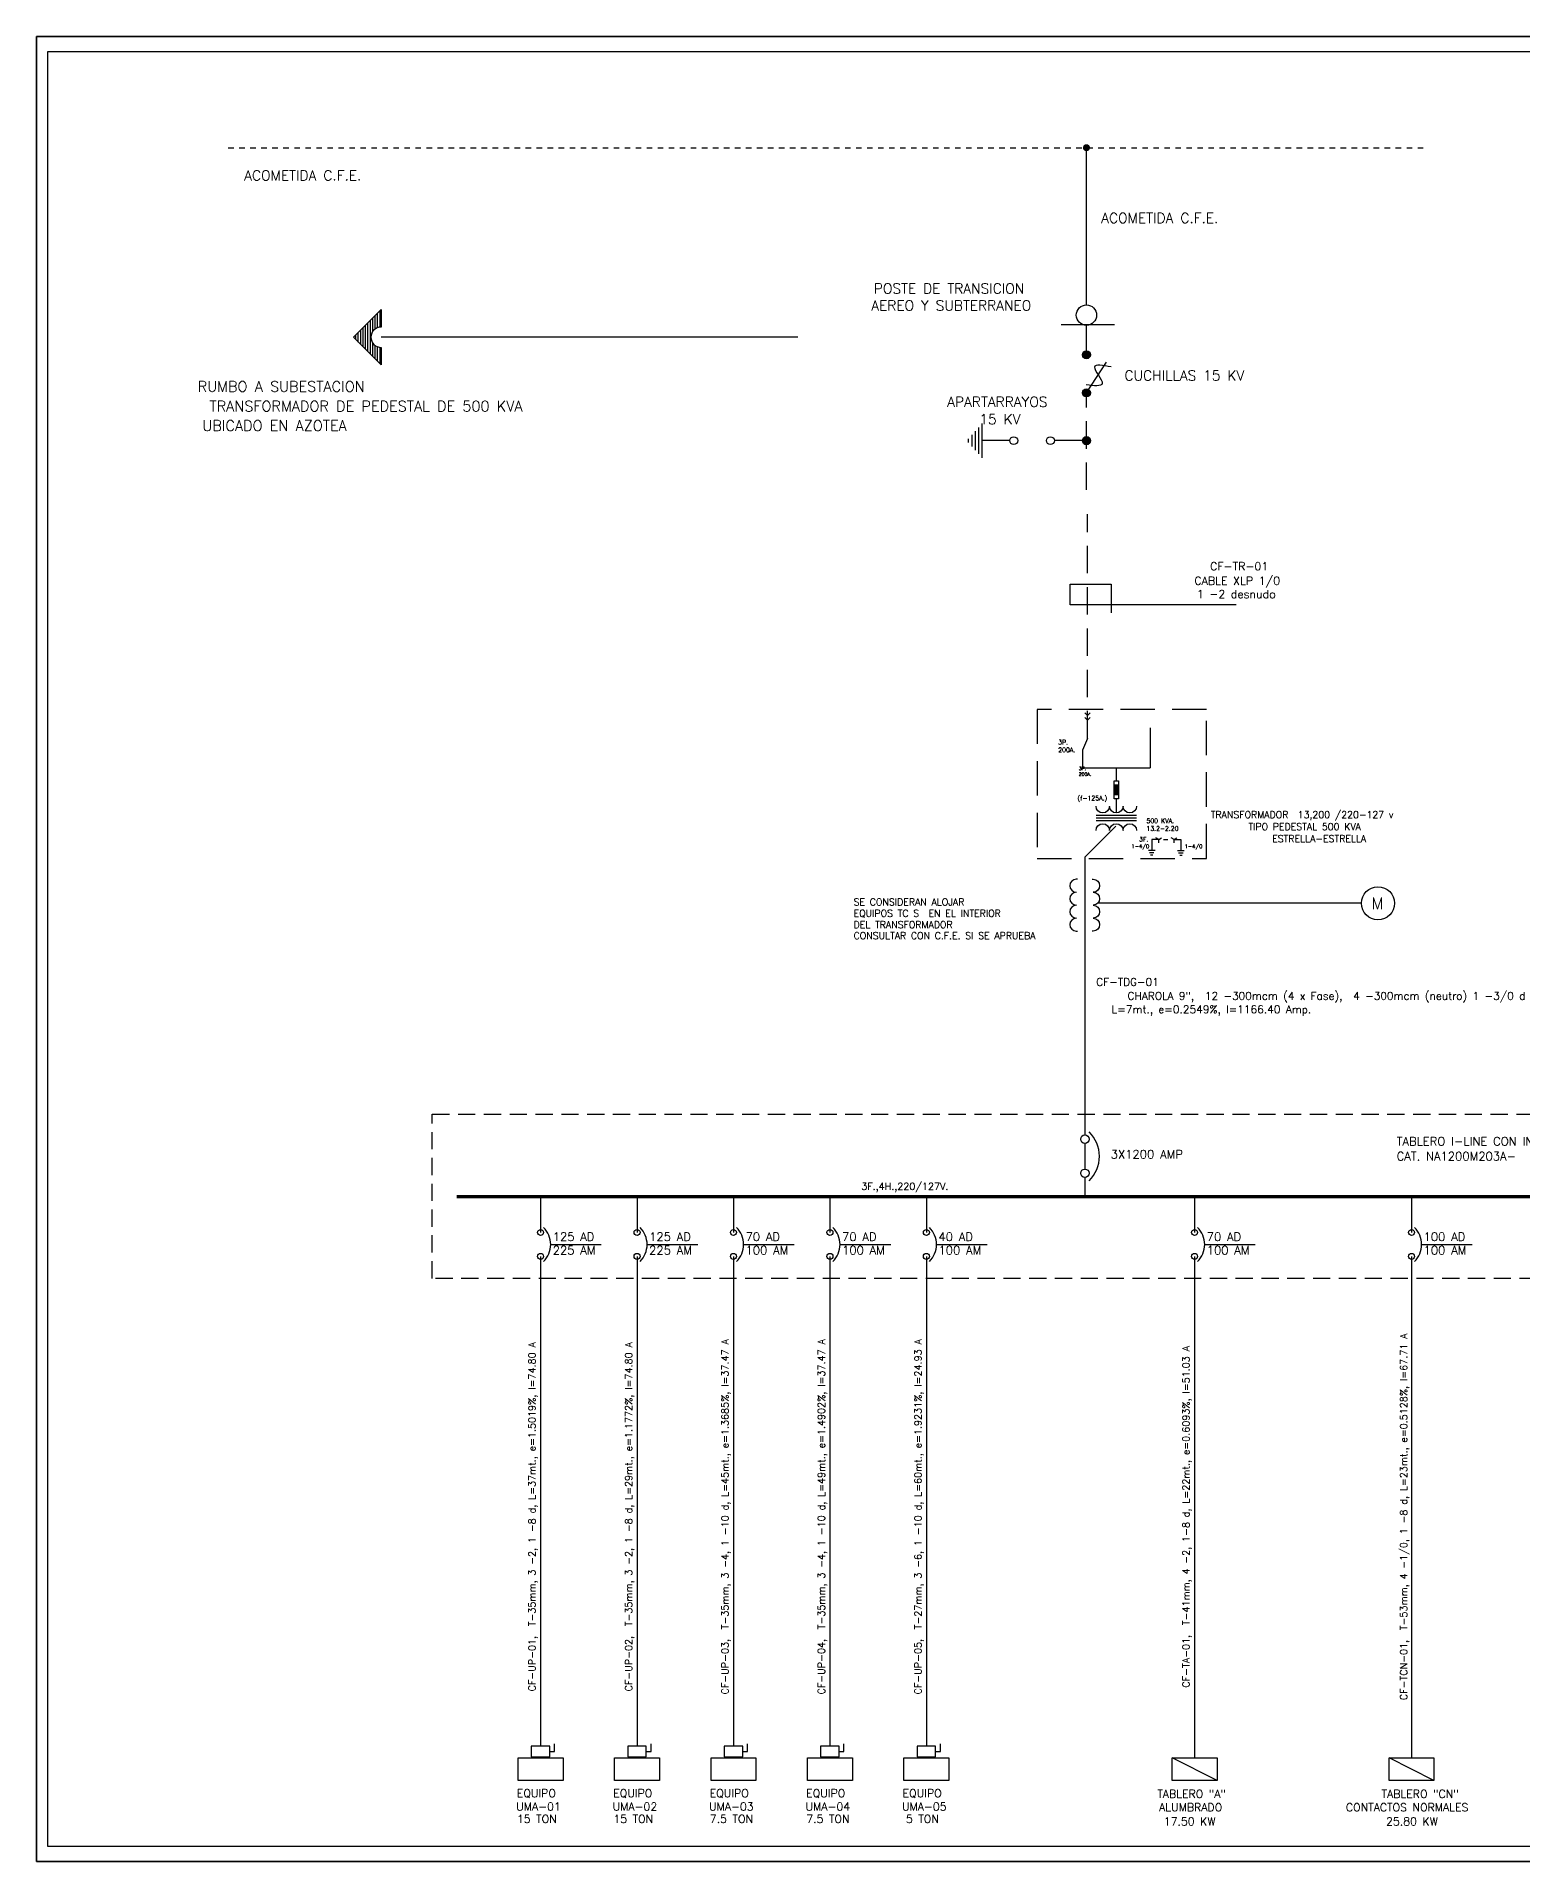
# Model space of a CAD drawing. Header units: millimetres. Extents: x 2405.9 to 2454.5, y -899.8 to -866.6.
# Drawn here: x 2405.93 to 2432.91, y -899.79 to -866.64 of the extents above; entities that cross this region are included whole.
import ezdxf
from ezdxf.enums import TextEntityAlignment as Align

# ---------------------------------------------------------------- set-up
doc = ezdxf.new("R2010")
doc.units = ezdxf.units.MM
doc.header["$LTSCALE"] = 2.5
doc.header["$MEASUREMENT"] = 0
doc.linetypes.add('HIDDEN', pattern=[0.375, 0.25, -0.125])
doc.linetypes.add('HIDDEN2', pattern=[0.1875, 0.125, -0.0625])
doc.layers.get('0').update_dxf_attribs({"linetype": 'CONTINUOUS'})
for name, color, linetype in [('AJUSTES', 4, 'CONTINUOUS'), ('CABLEADO', 4, 'CONTINUOUS'), ('COTAS', 1, 'CONTINUOUS'), ('DIAGRAMA', 7, 'CONTINUOUS'), ('E-ACCE', 1, 'CONTINUOUS'), ('E-DIAG', 4, 'CONTINUOUS'), ('E-TEXDIA', 2, 'CONTINUOUS'), ('electrico', 3, 'CONTINUOUS'), ('TEXTO ESPAÑOL', 5, 'CONTINUOUS'), ('TRAYECTORIA', 7, 'CONTINUOUS')]:
    doc.layers.add(name, color=color, linetype=linetype)
doc.styles.add('R100', font='SIMPLEX.shx', dxfattribs={"height": 0.0025})
doc.styles.add('R140', font='SIMPLEX.shx', dxfattribs={"height": 0.0038})
doc.styles.add('R200', font='SIMPLEX.shx', dxfattribs={"height": 0.005})
doc.styles.add('R80', font='SIMPLEX.shx', dxfattribs={"height": 0.002})
doc.styles.add('ROMANS', font='romans.shx', dxfattribs={"width": 0.8})
doc.styles.add('SOTREMI-1', font='romans.shx', dxfattribs={"height": 0.002})

# ---------------------------------------------------------------- blocks, each defined once
blk = doc.blocks.new('02D')
at = {"layer": 'E-ACCE'}
for centre in [(0, 0), (0, -0.005999999999999783)]:
    blk.add_circle(centre, 0.00075, dxfattribs=at)
blk.add_arc((-0.003463657403786513, -0.003023677458961149), 0.006000000000000005, 314.5857841123159, 45.41421588768404, dxfattribs=at)
blk = doc.blocks.new('*U4')
at = {"layer": 'DIAGRAMA', "color": 6, "linetype": 'Continuous'}
for points in [[(-0.08722775737113508, 1.068196659063687e-17), (-0.08295852704963064, -0.02695485940889531), (-0.0829585270496306, 0.02695485940889534)], [(-0.0829585270496306, 0.02695485940889534), (-0.07056873809446287, -0.05127118937329925), (-0.07056873809446283, 0.05127118937329927)], [(-0.07056873809446287, -0.05127118937329925), (-0.0829585270496306, 0.02695485940889534), (-0.08295852704963064, -0.02695485940889531)], [(-0.07056873809446283, 0.05127118937329927), (-0.05127118937329928, -0.07056873809446285), (-0.05127118937329924, 0.07056873809446286)], [(-0.05127118937329928, -0.07056873809446285), (-0.07056873809446283, 0.05127118937329927), (-0.07056873809446287, -0.05127118937329925)], [(-0.05127118937329924, 0.07056873809446286), (-0.02695485940889534, -0.08295852704963061), (-0.02695485940889531, 0.08295852704963062)], [(-0.02695485940889534, -0.08295852704963061), (-0.05127118937329924, 0.07056873809446286), (-0.05127118937329928, -0.07056873809446285)], [(-0.02695485940889531, 0.08295852704963062), (-2.081668171172169e-17, -0.08722775737113506), (1.387778780781446e-17, 0.08722775737113507)], [(-2.081668171172169e-17, -0.08722775737113506), (-0.02695485940889531, 0.08295852704963062), (-0.02695485940889534, -0.08295852704963061)], [(0.0269548594088953, -0.08295852704963061), (1.387778780781446e-17, 0.08722775737113507), (-2.081668171172169e-17, -0.08722775737113506)], [(1.387778780781446e-17, 0.08722775737113507), (0.0269548594088953, -0.08295852704963061), (0.02695485940889534, 0.08295852704963062)], [(0.05127118937329923, -0.07056873809446286), (0.02695485940889534, 0.08295852704963062), (0.0269548594088953, -0.08295852704963061)], [(0.02695485940889534, 0.08295852704963062), (0.05127118937329923, -0.07056873809446286), (0.05127118937329928, 0.07056873809446286)], [(0.07056873809446282, -0.05127118937329928), (0.05127118937329928, 0.07056873809446286), (0.05127118937329923, -0.07056873809446286)], [(0.05127118937329928, 0.07056873809446286), (0.07056873809446282, -0.05127118937329928), (0.07056873809446287, 0.05127118937329926)], [(0.08295852704963058, -0.02695485940889535), (0.07056873809446287, 0.05127118937329926), (0.07056873809446282, -0.05127118937329928)], [(0.07056873809446287, 0.05127118937329926), (0.08295852704963058, -0.02695485940889535), (0.08295852704963064, 0.02695485940889533)], [(0.08722775737113508, 0), (0.08295852704963064, 0.02695485940889533), (0.08295852704963058, -0.02695485940889535)]]:
    blk.add_solid(points, dxfattribs=at)

msp = doc.modelspace()

# ---------------------------------------------------------------- hatches: boundary and pattern name
at = {"layer": 'electrico', "linetype": 'Continuous'}
h = msp.add_hatch(dxfattribs=at)
h.set_pattern_fill('ANSI31', scale=0.35, angle=45, style=0)
h.set_pattern_definition([(90, (-7.208012855685411, 2.731978364934321), (-0.04375, 6.938893903907228e-18), [])])
h.paths.add_polyline_path([(2411.685964747065, -872.1037462671171), (2412.186726333507, -872.6045078535591), (2412.186726333507, -872.2889248447425, -1), (2412.186726333507, -871.918567689492), (2412.186726333507, -871.6029846806746)])

# ---------------------------------------------------------------- linework, layer by layer
at = {"color": 251, "linetype": 'Continuous', "lineweight": 35, "ltscale": 0.1}
for p, q in [((2454.476878403836, -866.6420712770489), (2405.928821050287, -866.6420712770489)), ((2405.928821050287, -899.7876819218842), (2405.928821050287, -866.6420712770489)), ((2405.928821050287, -899.7876819218842), (2454.476878403836, -899.7876819218842))]:
    msp.add_line(p, q, dxfattribs=at)
at = {"color": 12, "linetype": 'Continuous'}
for p, q in [((2406.135514895026, -899.5127839041079), (2406.135514895026, -866.9169692948251)), ((2406.135514895026, -866.9169692948251), (2449.847766226868, -866.9169692948251)), ((2449.847766226868, -899.5127839041079), (2406.135514895026, -899.5127839041079))]:
    msp.add_line(p, q, dxfattribs=at)
at = {"layer": 'COTAS', "linetype": 'HIDDEN', "ltscale": 0.1}
msp.add_line((2409.41125426877, -868.6618834315786), (2431.181508515022, -868.6618834315782), dxfattribs=at)
at = {"layer": 'COTAS', "ltscale": 0.4}
for p, q in [((2424.69982849385, -876.5874168967358), (2425.445871343456, -876.5874168967358)), ((2424.69982849385, -876.9654095584639), (2424.69982849385, -876.5874168967358)), ((2425.445871343456, -876.5874168967358), (2425.445871343456, -877.1119933762758)), ((2427.716811774231, -876.9654095584639), (2424.69982849385, -876.9654095584639))]:
    msp.add_line(p, q, dxfattribs=at)
at = {"layer": 'DIAGRAMA'}
for p, q in [((2424.996154571697, -871.5169264673937), (2424.996154571697, -868.630008431563)), ((2424.996154571697, -872.4952631620731), (2424.996154571697, -871.8797652555554))]:
    msp.add_line(p, q, dxfattribs=at)
at = {"layer": 'DIAGRAMA', "color": 3, "linetype": 'Continuous'}
msp.add_line((2424.996154571697, -873.1141256319283), (2425.361568285269, -872.5541569885431), dxfattribs=at)
at = {"layer": 'DIAGRAMA', "color": 3, "lineweight": -2}
for p, q in [((2423.104361201051, -874.2923089860456), (2423.104361201051, -873.6721489859378)), ((2422.856297201082, -874.0166823192599), (2422.856297201082, -873.9477756526071)), ((2422.918313201172, -874.0855889859417), (2422.918313201172, -873.8788689859252)), ((2422.980329201131, -874.1544956525945), (2422.980329201131, -873.8099623192725)), ((2423.042345201092, -874.2234023192473), (2423.042345201092, -873.7410556525906))]:
    msp.add_line(p, q, dxfattribs=at)
at = {"layer": 'DIAGRAMA', "lineweight": -2, "ltscale": 3}
for p, q in [((2423.604739332387, -873.9822289859917), (2423.104361201051, -873.9822289859917)), ((2424.923524112499, -873.9822289859917), (2424.412844709415, -873.9822289859917))]:
    msp.add_line(p, q, dxfattribs=at)
at = {"layer": 'DIAGRAMA', "color": 7, "linetype": 'Continuous', "ltscale": 0.1}
msp.add_line((2429.989431572998, -882.3845531788475), (2425.201181186393, -882.3845531788475), dxfattribs=at)
at = {"layer": 'DIAGRAMA', "color": 7, "linetype": 'Continuous', "lineweight": 25, "ltscale": 0.1}
for p, q in [((2427.367358656205, -898.3147468858962), (2426.551358656213, -897.9067468858963)), ((2431.307001251765, -898.3147468858962), (2430.491001251773, -897.9067468858963))]:
    msp.add_line(p, q, dxfattribs=at)
for points in [[(2415.490675465731, -897.9067468858963), (2415.490675465731, -898.3147468858957), (2414.67467546574, -898.3147468858957), (2414.67467546574, -897.9067468858963)], [(2417.242254278845, -897.9067468858963), (2417.242254278845, -898.3147468858957), (2416.426254278853, -898.3147468858957), (2416.426254278853, -897.9067468858963)], [(2418.993833091958, -897.9067468858963), (2418.993833091958, -898.3147468858957), (2418.177833091966, -898.3147468858957), (2418.177833091966, -897.9067468858963)], [(2420.745411905072, -897.9067468858963), (2420.745411905072, -898.3147468858957), (2419.92941190508, -898.3147468858957), (2419.92941190508, -897.9067468858963)], [(2422.496990718185, -897.9067468858963), (2422.496990718185, -898.3147468858957), (2421.680990718194, -898.3147468858957), (2421.680990718194, -897.9067468858963)], [(2427.367358656205, -897.9067468858963), (2427.367358656205, -898.3147468858957), (2426.551358656213, -898.3147468858957), (2426.551358656213, -897.9067468858963)], [(2431.307001251765, -897.9067468858963), (2431.307001251765, -898.3147468858957), (2430.491001251773, -898.3147468858957), (2430.491001251773, -897.9067468858963)]]:
    msp.add_lwpolyline(points, close=True, dxfattribs=at)
at = {"layer": 'DIAGRAMA', "color": 3, "lineweight": -2}
for centre, radius in [((2424.996154571697, -872.4226327028632), 0.0726304591988227), ((2424.996154571697, -872.4226327028632), 0.06156953130075395), ((2424.996154571697, -873.1141256319283), 0.0726304591988227), ((2424.996154571697, -873.1141256319283), 0.06213494068502199), ((2423.675931169121, -873.9822289859917), 0.07119183673469391), ((2424.341652872681, -873.9822289859917), 0.07119183673469391)]:
    msp.add_circle(centre, radius, dxfattribs=at)
at = {"layer": 'DIAGRAMA', "color": 6, "lineweight": -2}
msp.add_circle((2424.996154571697, -873.9822289859917), 0.0726304591988227, dxfattribs=at)
at = {"layer": 'DIAGRAMA', "color": 3, "linetype": 'Continuous'}
msp.add_spline([(2425.445203472768, -872.642997312189), (2425.141122637874, -872.6451992434781), (2425.282145543262, -872.9424615976791), (2424.993488947704, -872.9710869081941)], degree=3, dxfattribs=at)
for points in [[(2424.927078900194, -872.4001886566734), (2425.054913847498, -872.3799415901053), (2424.937395295898, -872.3799415901053)], [(2425.054913847498, -872.3799415901053), (2424.927078900194, -872.4001886566734), (2425.065230243199, -872.4001886566734)], [(2424.937395295898, -872.3799415901053), (2425.038845684483, -872.3638734270685), (2424.953463458914, -872.3638734270685)], [(2425.038845684483, -872.3638734270685), (2424.937395295898, -872.3799415901053), (2425.054913847498, -872.3799415901053)], [(2424.953463458914, -872.3638734270685), (2425.018598617899, -872.3535570313729), (2424.973710525495, -872.3535570313729)], [(2425.018598617899, -872.3535570313729), (2424.953463458914, -872.3638734270685), (2425.038845684483, -872.3638734270685)], [(2424.996154571697, -872.3500022436824), (2424.973710525495, -872.3535570313729), (2425.018598617899, -872.3535570313729)], [(2424.923524112499, -872.4226327028632), (2425.065230243199, -872.4001886566734), (2424.927078900194, -872.4001886566734)], [(2425.065230243199, -872.4001886566734), (2424.923524112499, -872.4226327028632), (2425.068785030897, -872.4226327028632)], [(2424.927078900194, -872.4450767490821), (2425.068785030897, -872.4226327028632), (2424.923524112499, -872.4226327028632)], [(2425.068785030897, -872.4226327028632), (2424.927078900194, -872.4450767490821), (2425.065230243199, -872.4450767490821)], [(2424.937395295898, -872.4653238156502), (2425.065230243199, -872.4450767490821), (2424.927078900194, -872.4450767490821)], [(2425.065230243199, -872.4450767490821), (2424.937395295898, -872.4653238156502), (2425.054913847498, -872.4653238156502)], [(2424.953463458914, -872.481391978687), (2425.054913847498, -872.4653238156502), (2424.937395295898, -872.4653238156502)], [(2425.054913847498, -872.4653238156502), (2424.953463458914, -872.481391978687), (2425.038845684483, -872.481391978687)], [(2424.973710525495, -872.4917083743826), (2425.038845684483, -872.481391978687), (2424.953463458914, -872.481391978687)], [(2425.038845684483, -872.481391978687), (2424.973710525495, -872.4917083743826), (2425.018598617899, -872.4917083743826)], [(2424.996154571697, -872.4952631620731), (2425.018598617899, -872.4917083743826), (2424.973710525495, -872.4917083743826)], [(2424.937395295898, -873.0714345191413), (2425.038845684483, -873.0553663561336), (2424.953463458914, -873.0553663561336)], [(2425.038845684483, -873.0553663561336), (2424.937395295898, -873.0714345191413), (2425.054913847498, -873.0714345191413)], [(2424.953463458914, -873.0553663561336), (2425.018598617899, -873.0450499604381), (2424.973710525495, -873.0450499604381)], [(2425.018598617899, -873.0450499604381), (2424.953463458914, -873.0553663561336), (2425.038845684483, -873.0553663561336)], [(2424.996154571697, -873.0414951727475), (2424.973710525495, -873.0450499604381), (2425.018598617899, -873.0450499604381)], [(2424.923524112499, -873.1141256319283), (2425.065230243199, -873.0916815857386), (2424.927078900194, -873.0916815857386)], [(2425.065230243199, -873.0916815857386), (2424.923524112499, -873.1141256319283), (2425.068785030897, -873.1141256319283)], [(2424.927078900194, -873.1365696781472), (2425.068785030897, -873.1141256319283), (2424.923524112499, -873.1141256319283)], [(2424.927078900194, -873.0916815857386), (2425.054913847498, -873.0714345191413), (2424.937395295898, -873.0714345191413)], [(2425.054913847498, -873.0714345191413), (2424.927078900194, -873.0916815857386), (2425.065230243199, -873.0916815857386)], [(2425.068785030897, -873.1141256319283), (2424.927078900194, -873.1365696781472), (2425.065230243199, -873.1365696781472)], [(2424.937395295898, -873.1568167447153), (2425.065230243199, -873.1365696781472), (2424.927078900194, -873.1365696781472)], [(2425.065230243199, -873.1365696781472), (2424.937395295898, -873.1568167447153), (2425.054913847498, -873.1568167447153)], [(2424.953463458914, -873.1728849077231), (2425.054913847498, -873.1568167447153), (2424.937395295898, -873.1568167447153)], [(2425.054913847498, -873.1568167447153), (2424.953463458914, -873.1728849077231), (2425.038845684483, -873.1728849077231)], [(2424.973710525495, -873.1832013034477), (2425.038845684483, -873.1728849077231), (2424.953463458914, -873.1728849077231)], [(2425.038845684483, -873.1728849077231), (2424.973710525495, -873.1832013034477), (2425.018598617899, -873.1832013034477)], [(2424.996154571697, -873.1867560911382), (2425.018598617899, -873.1832013034477), (2424.973710525495, -873.1832013034477)]]:
    msp.add_solid(points, dxfattribs=at)
at = {"layer": 'E-ACCE', "linetype": 'HIDDEN', "ltscale": 0.5}
for p, q in [((2413.116167681911, -886.2169311526745), (2437.861921485289, -886.2169311526735)), ((2413.116167681908, -889.1964273651859), (2413.116167681911, -886.2169311526744)), ((2437.861921485288, -889.1964273651861), (2413.116167681908, -889.1964273651855))]:
    msp.add_line(p, q, dxfattribs=at)
at = {"layer": 'E-ACCE', "linetype": 'HIDDEN'}
msp.add_lwpolyline([(2424.101913493181, -878.8647749290903), (2424.101913493181, -881.5686741018748), (2427.175107382915, -881.5686741018748), (2427.175107382915, -878.8647749290903)], close=True, dxfattribs=at)
at = {"layer": 'E-ACCE', "color": 2}
msp.add_lwpolyline([(2425.578377176, -880.15922634894), (2425.578377176, -880.4864198527423), (2425.496578800048, -880.4864198527423), (2425.496578800048, -880.15922634894)], close=True, dxfattribs=at)
for points in [[(2425.905570679812, -880.6200358926103, -0.9999999999999999), (2425.660175551953, -880.6200358926103, -0.9999999999999999), (2425.414780424095, -880.6200358926103, -0.9999999999999999), (2425.169385296236, -880.6200358926103)], [(2425.169385296236, -881.0617471227561, -0.9999999999999999), (2425.414780424095, -881.0617471227561, -0.9999999999999999), (2425.660175551953, -881.0617471227561, -0.9999999999999999), (2425.905570679812, -881.0617471227561, -0.9999999999999999)]]:
    msp.add_lwpolyline(points, format="xyb", dxfattribs=at)
at = {"layer": 'E-ACCE'}
for points in [[(2425.905570679812, -880.7918124821043), (2425.169385296236, -880.7918124821043)], [(2425.905570679812, -880.8408915076832), (2425.169385296236, -880.8408915076832)], [(2425.905570679812, -880.8899705332408), (2425.169385296236, -880.8899705332408)]]:
    msp.add_lwpolyline(points, dxfattribs=at)
at = {"layer": 'E-ACCE', "const_width": 0.0600757830293716}
msp.add_lwpolyline([(2413.560911769998, -887.7120748199703), (2437.199936729079, -887.7120748199703)], dxfattribs=at)
at = {"layer": 'E-ACCE'}
msp.add_solid([(2425.496578800048, -880.2246650496835), (2425.578377176, -880.2246650496835), (2425.496578800048, -880.4209811519776), (2425.578377176, -880.4209811519776)], dxfattribs=at)
at = {"layer": 'E-DIAG'}
for p, q in [((2419.757061958968, -872.1037462671183), (2412.186726333507, -872.1037462671147)), ((2426.150965807671, -879.1980436103621), (2426.150965807671, -879.9254598744066)), ((2424.969087178296, -881.5449161271537), (2424.969087178296, -886.5897743901446)), ((2424.969087178294, -886.7449862687467), (2424.969087178294, -887.2106219045535)), ((2424.969087178294, -887.3658337831556), (2424.969087178294, -887.7120748199703))]:
    msp.add_line(p, q, dxfattribs=at)
for points in [[(2425.013968381926, -879.3917398711035), (2424.923990168378, -879.6044156485834), (2424.923990168378, -879.9254598744068)], [(2424.923990168378, -879.9254598744068), (2426.150965807671, -879.9254598744068)], [(2425.537477988024, -879.9254598744068), (2425.537477988024, -880.15922634894)], [(2425.537477988024, -880.4864198527423), (2425.537477988024, -880.7427334565255)], [(2415.082675465736, -887.7120748199703), (2415.082675465736, -888.3628958027847)], [(2416.834254278849, -887.7120748199703), (2416.834254278849, -888.3628958027847)], [(2418.585833091962, -887.7120748199703), (2418.585833091962, -888.3628958027847)], [(2420.337411905076, -887.7120748199703), (2420.337411905076, -888.3628958027847)], [(2422.08899071819, -887.7120748199703), (2422.08899071819, -888.3628958027847)], [(2426.959358656209, -887.7120748199703), (2426.959358656209, -888.3628958027847)], [(2430.899001251769, -887.7120748199703), (2430.899001251769, -888.3628958027847)], [(2415.082675465736, -888.7974890628709), (2415.082675465736, -897.6925853706957)], [(2416.834254278849, -888.7974890628709), (2416.834254278849, -897.6925853706957)], [(2418.585833091962, -888.7974890628709), (2418.585833091962, -897.6925853706957)], [(2420.337411905076, -888.7974890628709), (2420.337411905076, -897.6925853706957)], [(2422.08899071819, -888.7974890628709), (2422.08899071819, -897.6925853706957)], [(2426.959358656209, -888.7974890628709), (2426.959358656209, -897.9067468858963)], [(2430.899001251769, -888.7974890628709), (2430.899001251769, -897.9067468858963)], [(2422.08899071819, -897.8837288674907), (2422.08899071819, -897.9067468858963)]]:
    msp.add_lwpolyline(points, dxfattribs=at)
at = {"layer": 'E-TEXDIA', "color": 2}
for points in [[(2426.304429661584, -881.2277367980249), (2426.181732097654, -881.2277367980249), (2426.181732097654, -881.4266590847105)], [(2426.307984145766, -881.2863681927444), (2426.307984145766, -881.2272688661211), (2426.256802627561, -881.1977192028198)], [(2426.307984145766, -881.2272688661211), (2426.359165663971, -881.1977192028198)], [(2426.394870394227, -881.2277367980249), (2426.47666877018, -881.2277367980249)], [(2426.587435552598, -881.2863681927444), (2426.587435552598, -881.2272688661211), (2426.536254034393, -881.1977192028198)], [(2426.587435552598, -881.2272688661211), (2426.638617070802, -881.1977192028198)], [(2426.588407429721, -881.2277367980249), (2426.71110499365, -881.2277367980249), (2426.71110499365, -881.4266590847105)]]:
    msp.add_lwpolyline(points, dxfattribs=at)
at = {"layer": 'E-TEXDIA', "color": 1}
for points in [[(2426.243080879619, -881.4266590847105), (2426.12038331569, -881.4266590847105)], [(2426.222631285631, -881.4675582726753), (2426.140832909678, -881.4675582726753)], [(2426.202181691643, -881.5084574606612), (2426.161282503666, -881.5084574606612)], [(2426.649756211685, -881.4266590847105), (2426.772453775614, -881.4266590847105)], [(2426.670205805673, -881.4675582726753), (2426.752004181626, -881.4675582726753)], [(2426.690655399661, -881.5084574606612), (2426.731554587638, -881.5084574606612)]]:
    msp.add_lwpolyline(points, dxfattribs=at)
at = {"layer": 'electrico', "color": 7, "linetype": 'Continuous'}
for p, q in [((2412.186726333507, -871.6029846806748), (2411.685964747064, -872.1037462671172)), ((2412.186726333507, -871.6029846806748), (2412.186726333507, -871.918567689492)), ((2412.186726333507, -872.6045078535597), (2411.685964747064, -872.1037462671172)), ((2412.186726333507, -872.2889248447425), (2412.186726333507, -872.6045078535597)), ((2414.914517272287, -897.6925853706958), (2414.914517272287, -897.8837288674907)), ((2415.250833659184, -897.6925853706957), (2414.914517272288, -897.6925853706958)), ((2414.914517272287, -897.8837288674907), (2415.250833659184, -897.8837288674907)), ((2415.250833659184, -897.8837288674907), (2415.250833659184, -897.6925853706957)), ((2415.250833659184, -897.7881571190933), (2415.338071131948, -897.7881571190933)), ((2415.338071131948, -897.7881571190933), (2415.338071131948, -897.6485595874892)), ((2416.666096085401, -897.6925853706958), (2416.666096085401, -897.8837288674907)), ((2417.002412472297, -897.6925853706957), (2416.666096085401, -897.6925853706958)), ((2416.666096085401, -897.8837288674907), (2417.002412472297, -897.8837288674907)), ((2417.002412472297, -897.8837288674907), (2417.002412472297, -897.6925853706957)), ((2417.002412472297, -897.7881571190933), (2417.089649945062, -897.7881571190933)), ((2417.089649945062, -897.7881571190933), (2417.089649945062, -897.6485595874892)), ((2418.417674898514, -897.6925853706958), (2418.417674898514, -897.8837288674907)), ((2418.75399128541, -897.6925853706957), (2418.417674898515, -897.6925853706958)), ((2418.417674898514, -897.8837288674907), (2418.75399128541, -897.8837288674907)), ((2418.75399128541, -897.8837288674907), (2418.75399128541, -897.6925853706957)), ((2418.75399128541, -897.7881571190933), (2418.841228758175, -897.7881571190933)), ((2418.841228758175, -897.7881571190933), (2418.841228758175, -897.6485595874892)), ((2420.169253711628, -897.6925853706958), (2420.169253711628, -897.8837288674907)), ((2420.505570098524, -897.6925853706957), (2420.169253711628, -897.6925853706958)), ((2420.169253711628, -897.8837288674907), (2420.505570098524, -897.8837288674907)), ((2420.505570098524, -897.8837288674907), (2420.505570098524, -897.6925853706957)), ((2420.505570098524, -897.7881571190933), (2420.592807571289, -897.7881571190933)), ((2420.592807571289, -897.7881571190933), (2420.592807571289, -897.6485595874892)), ((2421.920832524741, -897.6925853706958), (2421.920832524741, -897.8837288674907)), ((2422.257148911638, -897.6925853706957), (2421.920832524742, -897.6925853706958)), ((2421.920832524741, -897.8837288674907), (2422.257148911638, -897.8837288674907)), ((2422.257148911638, -897.8837288674907), (2422.257148911638, -897.6925853706957)), ((2422.257148911638, -897.7881571190933), (2422.344386384402, -897.7881571190933)), ((2422.344386384402, -897.7881571190933), (2422.344386384402, -897.6485595874892))]:
    msp.add_line(p, q, dxfattribs=at)
at = {"layer": 'electrico'}
msp.add_line((2425.507088304233, -871.8797652555554), (2424.539525816249, -871.8797652555554), dxfattribs=at)
at = {"layer": 'electrico', "color": 4, "linetype": 'Continuous'}
for p, q in [((2425.531387070485, -880.9826162349644), (2424.969087178296, -881.5449161271539)), ((2415.266388365333, -888.5819074435079), (2416.186082923194, -888.5819074435079)), ((2417.017967178447, -888.5819074435079), (2417.937661736307, -888.5819074435079)), ((2418.769545991559, -888.5819074435079), (2419.68924054942, -888.5819074435079)), ((2420.521124804673, -888.5819074435079), (2421.440819362534, -888.5819074435079)), ((2422.272703617787, -888.5819074435079), (2423.192398175647, -888.5819074435079)), ((2427.143071555806, -888.5819074435079), (2428.062766113667, -888.5819074435079)), ((2431.082714151366, -888.5819074435079), (2432.002408709227, -888.5819074435079))]:
    msp.add_line(p, q, dxfattribs=at)
at = {"layer": 'electrico', "const_width": 0.06375}
msp.add_lwpolyline([(2424.964279571698, -868.6618834315491, 0.9999999999999996), (2425.028029571698, -868.6618834315491, 0.9999999999999998)], format="xyb", close=True, dxfattribs=at)
at = {"layer": 'electrico'}
for points in [[(2424.830702272233, -881.9470455741041), (2424.811296589472, -881.9470455741041, 0.999999999999999), (2424.811296589472, -882.1829667823482, 0.9999999999999991), (2424.811296589472, -882.4188879905895, 0.9999999999999999), (2424.811296589472, -882.6548091988305, 0.9999999999999991), (2424.811296589472, -882.8907304070747), (2424.830702272233, -882.8907304070747)], [(2425.098580365712, -881.9470455741041), (2425.117986048473, -881.9470455741041, -0.999999999999999), (2425.117986048473, -882.1829667823482, -0.9999999999999991), (2425.117986048473, -882.4188879905895, -0.9999999999999999), (2425.117986048473, -882.6548091988305, -0.9999999999999991), (2425.117986048473, -882.8907304070747), (2425.098580365712, -882.8907304070747)]]:
    msp.add_lwpolyline(points, format="xyb", dxfattribs=at)
for centre, radius in [((2424.996154571697, -871.7013498511265), 0.1844233837255038), ((2430.29005940038, -882.3845531788475), 0.3006278273823988)]:
    msp.add_circle(centre, radius, dxfattribs=at)
at = {"layer": 'electrico', "color": 7, "linetype": 'Continuous'}
msp.add_arc((2412.186726333507, -872.1037462671172), 0.1851785776252655, 90, 270, dxfattribs=at)
at = {"layer": 'TRAYECTORIA', "linetype": 'HIDDEN2', "ltscale": 35}
msp.add_line((2424.996154571697, -872.4952631620731), (2424.996154571697, -872.1194201552757), dxfattribs=at)
at = {"layer": 'TRAYECTORIA', "linetype": 'HIDDEN', "ltscale": 0.8}
for p, q in [((2424.996154571697, -874.8784420907364), (2424.996154571697, -873.1867560911382)), ((2425.013968381926, -879.3917398711034), (2425.013968381926, -875.3174218632424))]:
    msp.add_line(p, q, dxfattribs=at)
at = {"layer": 'TRAYECTORIA', "color": 7, "linetype": 'Continuous', "lineweight": 35, "ltscale": 0.1}
for points in [[(2424.964702381925, -878.9238984488843), (2425.013968381925, -878.9731644488837), (2425.063234381925, -878.9238984488843)], [(2424.964702381925, -879.0101139488676), (2425.013968381925, -879.059379948867), (2425.063234381925, -879.0101139488676)]]:
    msp.add_lwpolyline(points, dxfattribs=at)

# ---------------------------------------------------------------- block references
at = {"layer": 'DIAGRAMA', "color": 6, "linetype": 'Continuous', "xscale": 0.8326530612248462, "yscale": 0.8326530612248462, "zscale": 0.83265306122449, "rotation": 90}
msp.add_blockref('*U4', (2424.996154571697, -873.9822289859917), dxfattribs=at)
at = {"layer": 'E-ACCE'}
for p, xscale, yscale, zscale in [((2424.969087178294, -886.6673803294457), 103.4745857348166, 103.4745857348166, 103.4745857348166), ((2415.082675465736, -888.3628958027847), 72.43221001437162, 72.43221001437162, 72.43221001437162), ((2416.834254278849, -888.3628958027847), 72.43221001437162, 72.43221001437162, 72.43221001437162), ((2418.585833091962, -888.3628958027847), 72.43221001437162, 72.43221001437162, 72.43221001437162), ((2420.337411905076, -888.3628958027847), 72.43221001437162, 72.43221001437162, 72.43221001437162), ((2422.08899071819, -888.3628958027847), 72.43221001437162, 72.43221001437162, 72.43221001437162), ((2426.959358656209, -888.3628958027847), 72.43221001437162, 72.43221001437162, 72.43221001437162), ((2430.899001251769, -888.3628958027847), 72.43221001437162, 72.43221001437162, 72.43221001437162)]:
    msp.add_blockref('02D', p, dxfattribs=dict(at, xscale=xscale, yscale=yscale, zscale=zscale))

# ---------------------------------------------------------------- texts
at = {"layer": 'AJUSTES', "style": 'SOTREMI-1'}
for s, height, p in [('ACOMETIDA C.F.E.', 0.1831836734693878, (2409.700855835984, -869.256960361968)), ('ACOMETIDA C.F.E.', 0.1831836734693878, (2425.264237628717, -870.0296770124578)), ('POSTE DE TRANSICION', 0.1831836734693878, (2421.13460611892, -871.3113386268552)), ('AEREO Y SUBTERRANEO', 0.1831836734693878, (2421.088179837489, -871.6197556467552)), ('CUCHILLAS 15 KV', 0.1831836734693878, (2425.687036335841, -872.8895306171366)), ('APARTARRAYOS', 0.1831836734693878, (2422.466865616158, -873.3689230279456)), ('15 KV', 0.1831836734693878, (2423.051643591905, -873.68543402982)), ('CF-TR-01', 0.1465469387755103, (2427.241736942295, -876.3366547944074)), ('CABLE XLP 1/0', 0.1465469387755103, (2426.955373743001, -876.6000237000301)), ('1 -2 desnudo ', 0.1465469387755103, (2427.001531282175, -876.8421688204324))]:
    msp.add_text(s, height=height, dxfattribs=at).set_placement(p)
at = {"layer": 'CABLEADO', "style": 'SOTREMI-1'}
for s, p in [(' EQUIPO ', (2414.551401801729, -898.6199364469488)), (' EQUIPO ', (2416.302980614842, -898.6199364469488)), (' EQUIPO ', (2418.054559427956, -898.6199364469488)), (' EQUIPO ', (2419.806138241069, -898.6199364469488)), (' EQUIPO ', (2421.557717054183, -898.6199364469488)), ('TABLERO "A"', (2426.28309778954, -898.6324223665384)), ('TABLERO "CN"', (2430.355613332644, -898.6324223665384)), ('UMA-01', (2414.639657385017, -898.863319030587)), ('UMA-02', (2416.39123619813, -898.863319030587)), ('UMA-03', (2418.142815011243, -898.863319030587)), ('UMA-04', (2419.894393824357, -898.863319030587)), ('UMA-05', (2421.645972637471, -898.863319030587)), ('ALUMBRADO ', (2426.315484204219, -898.8758049501763)), ('CONTACTOS NORMALES', (2429.707849226199, -898.8758049501763)), ('15 TON', (2414.65342137971, -899.085989262696)), ('15 TON', (2416.405000192824, -899.085989262696)), ('7.5 TON', (2418.156579005937, -899.085989262696)), ('7.5 TON', (2419.90815781905, -899.085989262696)), ('5 TON', (2421.718108434777, -899.085989262696)), ('17.50 KW', (2426.400329664836, -899.132158653722)), ('25.80 KW', (2430.437405474125, -899.132158653722))]:
    msp.add_text(s, height=0.14535, dxfattribs=at).set_placement(p)
at = {"layer": 'E-TEXDIA', "style": 'R100'}
for s, height, p in [('RUMBO A SUBESTACION', 0.1917261431023263, (2410.372026290069, -872.9977247186473)), ('TRANSFORMADOR DE PEDESTAL DE 500 KVA', 0.1917261431023263, (2411.912964039434, -873.3564311908832)), ('UBICADO EN AZOTEA', 0.1917261431023263, (2410.251790988962, -873.7085459558048)), ('CF-TDG-01', 0.1405991716083726, (2425.741928460619, -883.8134252737547)), ('CHAROLA 9",  12 -300mcm (4 x Fase),  4 -300mcm (neutro) 1 -3/0 d (tierra)', 0.1405991716083726, (2429.736628244739, -884.0764766867277)), (' L=7mt., e=0.2549%, I=1166.40 Amp.', 0.1405991716083726, (2427.217443703717, -884.3346941810036))]:
    msp.add_text(s, height=height, dxfattribs=at).set_placement(p, align=Align.MIDDLE)
at = {"layer": 'E-TEXDIA', "style": 'R80'}
for s, height, p in [('3P.', 0.08179837595285208, (2424.483021427426, -879.4998189155282)), ('200A.', 0.08179837595285208, (2424.483021427426, -879.640044702872)), ('3P.', 0.06059138959470525, (2424.856513096897, -879.966373309553, 293.9626822154399)), ('200A.', 0.06059138959470525, (2424.856513096897, -880.0702442631342, 293.9626822154399)), ('(f-125A.)', 0.08179837595285208, (2424.83293991377, -880.5157402789556)), ('500 KVA.', 0.08179837595285208, (2426.085321358324, -880.9266759693508)), ('13.2-2.20', 0.08179837595285208, (2426.085321358324, -881.0669017566946)), ('1-4/0', 0.06952861955992429, (2425.814455965578, -881.3852592596805)), ('3F.', 0.08179837595285208, (2425.950932468442, -881.2627932448606)), ('1-4/0', 0.06952861955992429, (2426.77872285256, -881.3859277587491))]:
    msp.add_text(s, height=height, dxfattribs=at).set_placement(p)
at = {"layer": 'E-TEXDIA', "color": 4}
for s, height, style, p in [('TRANSFORMADOR  13,200 /220-127 v', 0.1245173858535808, 'R200', (2427.253730864506, -880.836652725505)), ('TIPO PEDESTAL 500 KVA', 0.1245173858535808, 'R200', (2427.937083714754, -881.0544383737589)), ('ESTRELLA-ESTRELLA', 0.1245173858535808, 'R200', (2428.368617865679, -881.2744093428901)), ('SE CONSIDERAN ALOJAR ', 0.1245173858535808, 'R200', (2420.767492749333, -882.4247022243297)), ('EQUIPOS TC S  EN EL INTERIOR', 0.1245173858535808, 'R200', (2420.767492749333, -882.6296860822039)), ('CONSULTAR CON C.F.E. SI SE APRUEBA', 0.1245173858535808, 'R200', (2420.767492749333, -883.0353147366125)), ('DEL TRANSFORMADOR', 0.1245173858535808, 'R200', (2420.767492749333, -882.8346697763832)), ('TABLERO I-LINE CON INTERRUPTOR PPAL. DE 1200 AMP.', 0.1537251677204702, 'R200', (2430.629446282987, -886.7848613743517)), ('3X1200 AMP', 0.1537251677204702, 'R200', (2425.436997659385, -887.0200586532258)), ('CAT. NA1200M203A-   ', 0.1537251677204702, 'R200', (2430.629446282987, -887.0544931771426)), ('3F.,4H.,220/127V.', 0.1273418863400711, 'R140', (2420.906027257528, -887.5912595774925)), ('225 AM', 0.1537251677204702, 'R200', (2415.302760098257, -888.7625042825713)), ('125 AD', 0.1537251677204702, 'R200', (2415.302760098257, -888.5177185318589)), ('225 AM', 0.1537251677204702, 'R200', (2417.054338911371, -888.7625042825713)), ('125 AD', 0.1537251677204702, 'R200', (2417.054338911371, -888.5177185318589)), ('70 AD', 0.1537251677204702, 'R200', (2418.805917724484, -888.5177185318589)), ('100 AM', 0.1537251677204702, 'R200', (2418.805917724484, -888.7625042825713)), ('70 AD', 0.1537251677204702, 'R200', (2420.557496537597, -888.5177185318589)), ('100 AM', 0.1537251677204702, 'R200', (2420.557496537597, -888.7625042825713)), ('40 AD', 0.1537251677204702, 'R200', (2422.309075350711, -888.5177185318589)), ('100 AM', 0.1537251677204702, 'R200', (2422.309075350711, -888.7625042825713)), ('70 AD', 0.1537251677204702, 'R200', (2427.17944328873, -888.5177185318589)), ('100 AM', 0.1537251677204702, 'R200', (2427.17944328873, -888.7625042825713)), ('100 AD', 0.1537251677204702, 'R200', (2431.119085884291, -888.5177185318589)), ('100 AM', 0.1537251677204702, 'R200', (2431.119085884291, -888.7625042825713))]:
    msp.add_text(s, height=height, dxfattribs=dict(at, style=style)).set_placement(p)
at = {"layer": 'E-TEXDIA', "style": 'R100'}
for s, p in [('CF-TCN-01,  T-53mm, 4 -1/0, 1 -8 d, L=23mt., e=0.5128%, I=67.71 A', (2430.765154438505, -893.5274463488176)), ('CF-UP-01,  T-35mm, 3 -2, 1 -8 d, L=37mt., e=1.5019%, I=74.80 A', (2414.948828652472, -893.5274463488176)), ('CF-UP-02,  T-35mm, 3 -2, 1 -8 d, L=29mt., e=1.1772%, I=74.80 A', (2416.700407465585, -893.5274463488176)), ('CF-UP-03,  T-35mm, 3 -4, 1 -10 d, L=45mt., e=1.3685%, I=37.47 A', (2418.451986278698, -893.5274463488176)), ('CF-UP-04,  T-35mm, 3 -4, 1 -10 d, L=49mt., e=1.4902%, I=37.47 A', (2420.203565091812, -893.5274463488176)), ('CF-UP-05,  T-27mm, 3 -6, 1 -10 d, L=60mt., e=1.9231%, I=24.93 A', (2421.955143904926, -893.5274463488176)), ('CF-TA-01,  T-41mm, 4 -2, 1-8 d, L=22mt., e=0.6093%, I=51.03 A', (2426.825511842945, -893.5274463488176))]:
    msp.add_text(s, height=0.1278174287348842, rotation=90, dxfattribs=at).set_placement(p, align=Align.MIDDLE)
at = {"layer": 'TEXTO ESPAÑOL', "color": 2, "style": 'ROMANS'}
msp.add_text('M', height=0.21114, dxfattribs=at).set_placement((2430.174592942469, -882.4920442452145))

doc.saveas('drawing.dxf')
